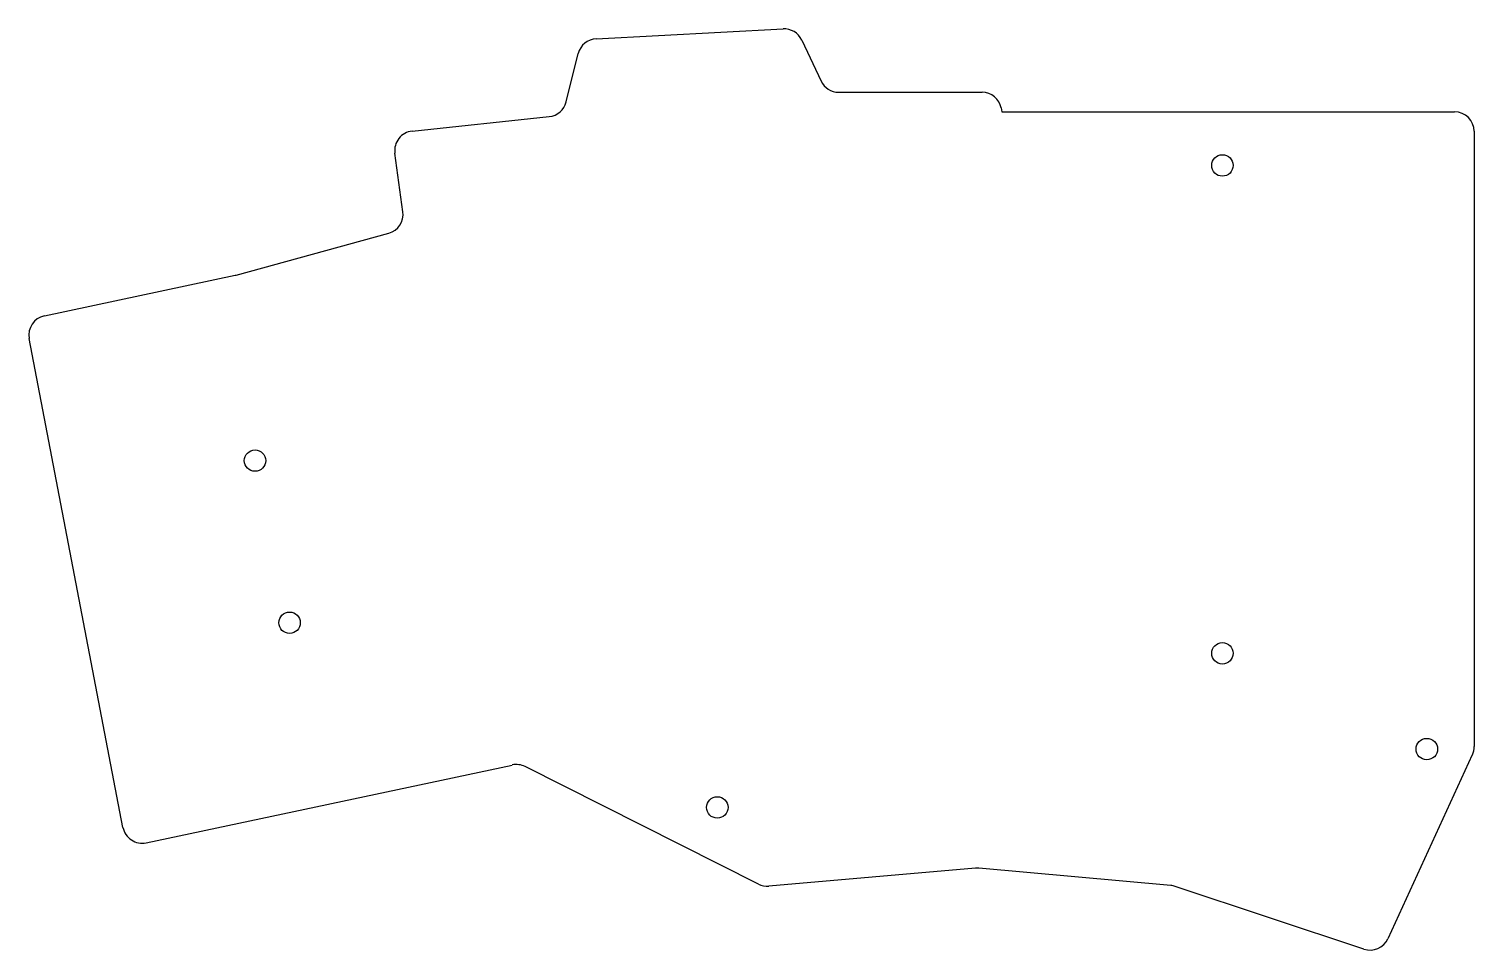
# Model space of a CAD drawing. Header units: millimetres. Extents: x 130 to 278, y -173 to -79.
import ezdxf

# ---------------------------------------------------------------- set-up
doc = ezdxf.new("R2010")
doc.units = ezdxf.units.MM

msp = doc.modelspace()

# ---------------------------------------------------------------- linework, layer by layer
for p, q in [((188.47, -79.95), (207.62, -78.95)), ((185.39, -86.43), (186.63, -81.46)), ((209.53, -80.09), (211.51, -84.29)), ((213.32, -85.44), (228.01, -85.44)), ((229.97, -87.05), (230.05, -87.44)), ((169.6, -89.41), (183.66, -87.93)), ((230.05, -87.44), (276.45, -87.44)), ((278.45, -89.44), (278.45, -152.5)), ((168.66, -97.68), (167.83, -91.67)), ((151.56, -104.17), (167.2, -99.88)), ((131.91, -108.35), (151.45, -104.2)), ((139.96, -160.78), (130.36, -110.68)), ((278.26, -153.34), (269.61, -172.2)), ((142.34, -162.36), (179.86, -154.39)), ((205.09, -166.6), (181.18, -154.56)), ((227.34, -164.96), (206.17, -166.81)), ((247.36, -166.74), (227.7, -164.96)), ((267.16, -173.26), (247.81, -166.83))]:
    msp.add_line(p, q)
for centre in [(252.65, -92.94), (153.5, -123.19), (157.04, -139.81), (252.65, -142.94), (273.6, -152.76), (200.88, -158.74)]:
    msp.add_circle(centre, 1.1)
for centre, start, end in [((188.57, -81.95), 93, 165.9401), ((207.72, -80.94), 25.1811, 93), ((213.32, -83.44), 205.1811, 270), ((228.01, -87.44), 11.3099, 90), ((183.45, -85.94), 276, 345.9401), ((276.45, -89.44), 0, 90), ((169.81, -91.4), 96, 187.8694), ((166.67, -97.95), 285.3385, 7.8694), ((151.03, -102.24), 282, 285.3385), ((132.32, -110.31), 102, 190.8542), ((276.45, -152.5), 335.3523, 0), ((180.28, -156.34), 63.2706, 102), ((141.93, -160.41), 190.8542, 282), ((227.52, -166.95), 84.815, 95), ((205.99, -164.82), 243.2706, 275), ((247.18, -168.73), 71.6318, 84.815), ((267.79, -171.36), 251.6318, 335.3523)]:
    msp.add_arc(centre, 2, start, end)

doc.saveas('drawing.dxf')
